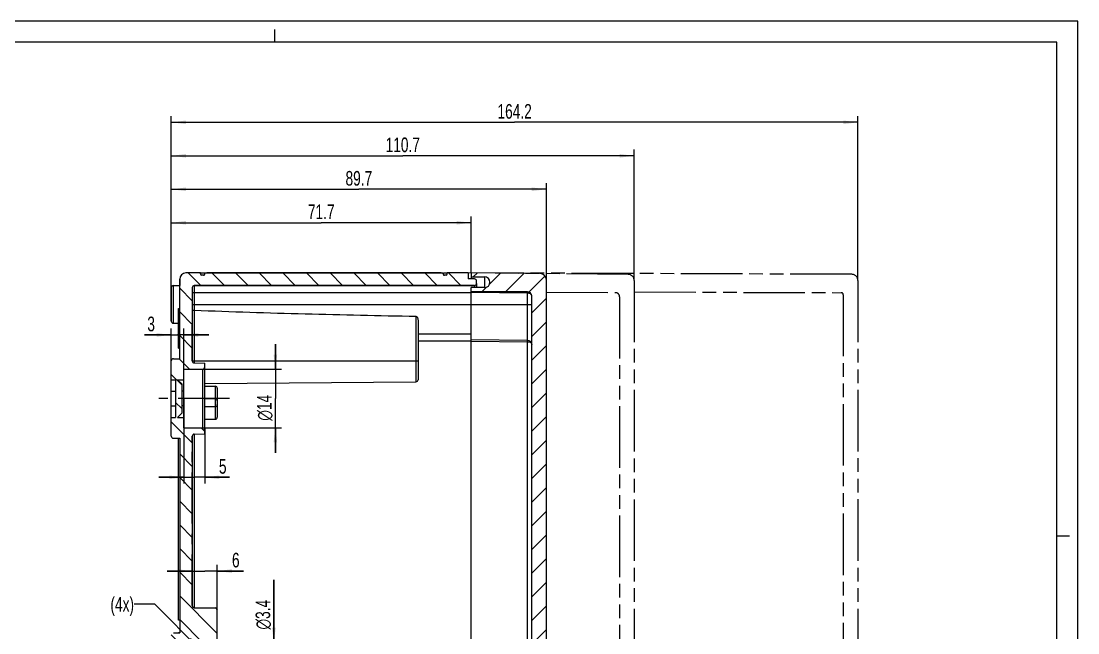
# Model space of a CAD drawing. Header units: millimetres. Extents: x 0 to 594, y 0 to 420.
# Drawn here: x 341.3 to 594, y 273.8 to 420 of the extents above; entities that cross this region are included whole.
import ezdxf

# ---------------------------------------------------------------- set-up
doc = ezdxf.new("R2010")
doc.units = ezdxf.units.MM
doc.header["$LTSCALE"] = 32.67
doc.linetypes.add('CENTER', pattern=[0.6, 0.375, -0.075, 0.075, -0.075])
doc.linetypes.add('PHANTOM', pattern=[0.8, 0.45, -0.05, 0.1, -0.05, 0.1, -0.05])
doc.layers.get('0').update_dxf_attribs({"linetype": 'CONTINUOUS'})
for name, color, linetype in [('AUSW-EINSAETZE', 7, 'CONTINUOUS'), ('BEZUGSACHSEN', 7, 'CONTINUOUS'), ('DECKEL-9', 7, 'CONTINUOUS'), ('DECKELSKIZZEN', 7, 'CONTINUOUS'), ('KURVEN', 7, 'CONTINUOUS'), ('RUNDUNGEN', 7, 'CONTINUOUS'), ('ZEICHNUNGSBEMASSUNGEN', 7, 'CONTINUOUS')]:
    doc.layers.add(name, color=color, linetype=linetype)
doc.styles.get("Standard").update_dxf_attribs({"font": 'txt', "width": 0.7})
doc.styles.add('TEXTSTYLE_2', font='gdt', dxfattribs={"width": 0.7})
doc.dimstyles.new('DIMSTYLE_1', dxfattribs={"dimtxt": 3.5, "dimasz": 3.5, "dimexe": 0.18, "dimexo": 0.0625, "dimgap": 0.09, "dimtad": 1, "dimdec": 3, "dimdsep": 46, "dimtxsty": 'Standard', "dimblk": '_FILLED', "dimblk1": '_FILLED', "dimblk2": '_FILLED', "dimcen": 0.09, "dimclrt": 5, "dimadec": 0, "dimazin": 0, "dimtp": 0.1, "dimtm": 0.1, "dimtfac": 1, "dimtdec": 3, "dimtofl": 0, "dimtmove": 0, "dimatfit": 3, "dimldrblk": '_FILLED', "dimfxl": 1, "dimtolj": 1, "dimarcsym": 0})
doc.dimstyles.new('DIMSTYLE_2', dxfattribs={"dimtxt": 3.5, "dimasz": 3.5, "dimexe": 0.18, "dimexo": 0.0625, "dimgap": 0.09, "dimtad": 1, "dimdec": 3, "dimdsep": 46, "dimtxsty": 'Standard', "dimblk": '_FILLED', "dimblk1": '_FILLED', "dimblk2": '_FILLED', "dimcen": 0.09, "dimclrt": 5, "dimadec": 0, "dimazin": 0, "dimtp": 0.2, "dimtm": 0.2, "dimtfac": 1, "dimtdec": 3, "dimtofl": 0, "dimtmove": 0, "dimatfit": 3, "dimldrblk": '_FILLED', "dimfxl": 1, "dimtolj": 1, "dimarcsym": 0})
doc.dimstyles.new('DIMSTYLE_3', dxfattribs={"dimtxt": 3.5, "dimasz": 3.5, "dimexe": 0.18, "dimexo": 0.0625, "dimgap": 0.09, "dimtad": 1, "dimdec": 3, "dimdsep": 46, "dimtxsty": 'Standard', "dimblk": '_FILLED', "dimblk1": '_FILLED', "dimblk2": '_FILLED', "dimcen": 0.09, "dimclrt": 5, "dimadec": 0, "dimazin": 0, "dimtp": 0.5, "dimtm": 0.5, "dimtfac": 1, "dimtdec": 3, "dimtofl": 0, "dimtmove": 0, "dimatfit": 3, "dimldrblk": '_FILLED', "dimfxl": 1, "dimtolj": 1, "dimarcsym": 0})
doc.dimstyles.new('DIMSTYLE_4', dxfattribs={"dimtxt": 3.5, "dimasz": 3.5, "dimexe": 0.18, "dimexo": 0.0625, "dimgap": 0.09, "dimtad": 1, "dimdec": 3, "dimdsep": 46, "dimtxsty": 'Standard', "dimblk": '_FILLED', "dimblk1": '_FILLED', "dimblk2": '_FILLED', "dimcen": 0.09, "dimclrt": 5, "dimadec": 0, "dimazin": 0, "dimtp": 0.3, "dimtm": 0.3, "dimtfac": 1, "dimtdec": 3, "dimtofl": 0, "dimtmove": 0, "dimatfit": 3, "dimldrblk": '_FILLED', "dimfxl": 1, "dimtolj": 1, "dimarcsym": 0})
doc.dimstyles.get("Standard").update_dxf_attribs({"dimtxt": 3.5, "dimasz": 3.5, "dimexe": 0.18, "dimexo": 0.0625, "dimgap": 0.09, "dimtad": 1, "dimdec": 3, "dimdsep": 46, "dimtxsty": 'Standard', "dimblk": '_FILLED', "dimblk1": '_FILLED', "dimblk2": '_FILLED', "dimcen": 0.09, "dimclrt": 5, "dimadec": 0, "dimazin": 0, "dimtol": 1, "dimtp": 0.005, "dimtm": 0.005, "dimtfac": 1, "dimtdec": 3, "dimtofl": 0, "dimtmove": 0, "dimatfit": 3, "dimldrblk": '_FILLED', "dimfxl": 1, "dimtolj": 1, "dimarcsym": 0})

# ---------------------------------------------------------------- blocks, each defined once
blk = doc.blocks.new('_FILLED')
at = {"color": 0, "linetype": 'ByBlock'}
blk.add_solid([(0, 0), (-1, 0.125), (-1, -0.125)], dxfattribs=at)
blk = doc.blocks.new('*D23')
at = {"layer": 'ZEICHNUNGSBEMASSUNGEN', "color": 2, "linetype": 'Continuous'}
for p, q in [((377.21, 356.3), (377.21, 381.32)), ((377.21, 379.82), (422.06, 379.82)), ((466.91, 379.82), (422.06, 379.82)), ((466.91, 352.32), (466.91, 381.32))]:
    blk.add_line(p, q, dxfattribs=at)
at = {"layer": 'ZEICHNUNGSBEMASSUNGEN', "color": 2, "linetype": 'Continuous', "xscale": 3.5, "yscale": 3.5, "zscale": 3.5, "rotation": 180}
blk.add_blockref('_FILLED', (377.21, 379.82), dxfattribs=at)
at = {"layer": 'ZEICHNUNGSBEMASSUNGEN', "color": 2, "linetype": 'Continuous', "xscale": 3.5, "yscale": 3.5, "zscale": 3.5}
blk.add_blockref('_FILLED', (466.91, 379.82), dxfattribs=at)
at = {"layer": 'ZEICHNUNGSBEMASSUNGEN', "color": 5, "linetype": 'Continuous', "insert": (422.06, 384.19), "char_height": 3.5, "width": 10.25, "attachment_point": 2, "line_spacing_factor": 0.9}
blk.add_mtext('89.7', dxfattribs=at)
blk = doc.blocks.new('*D24')
at = {"layer": 'ZEICHNUNGSBEMASSUNGEN', "color": 2, "linetype": 'Continuous'}
for p, q in [((377.21, 352.32), (377.21, 389.32)), ((487.91, 357.99), (487.91, 389.32)), ((377.21, 387.82), (432.56, 387.82)), ((487.91, 387.82), (432.56, 387.82))]:
    blk.add_line(p, q, dxfattribs=at)
at = {"layer": 'ZEICHNUNGSBEMASSUNGEN', "color": 2, "linetype": 'Continuous', "xscale": 3.5, "yscale": 3.5, "zscale": 3.5, "rotation": 180}
blk.add_blockref('_FILLED', (377.21, 387.82), dxfattribs=at)
at = {"layer": 'ZEICHNUNGSBEMASSUNGEN', "color": 2, "linetype": 'Continuous', "xscale": 3.5, "yscale": 3.5, "zscale": 3.5}
blk.add_blockref('_FILLED', (487.91, 387.82), dxfattribs=at)
at = {"layer": 'ZEICHNUNGSBEMASSUNGEN', "color": 5, "linetype": 'Continuous', "insert": (432.56, 392.19), "char_height": 3.5, "width": 11.5, "attachment_point": 2, "line_spacing_factor": 0.9}
blk.add_mtext('110.7', dxfattribs=at)
blk = doc.blocks.new('*D25')
at = {"layer": 'ZEICHNUNGSBEMASSUNGEN', "color": 2, "linetype": 'Continuous'}
for p, q in [((377.21, 356.3), (377.21, 397.32)), ((541.41, 358), (541.41, 397.32)), ((377.21, 395.82), (459.31, 395.82)), ((541.41, 395.82), (459.31, 395.82))]:
    blk.add_line(p, q, dxfattribs=at)
at = {"layer": 'ZEICHNUNGSBEMASSUNGEN', "color": 2, "linetype": 'Continuous', "xscale": 3.5, "yscale": 3.5, "zscale": 3.5, "rotation": 180}
blk.add_blockref('_FILLED', (377.21, 395.82), dxfattribs=at)
at = {"layer": 'ZEICHNUNGSBEMASSUNGEN', "color": 2, "linetype": 'Continuous', "xscale": 3.5, "yscale": 3.5, "zscale": 3.5}
blk.add_blockref('_FILLED', (541.41, 395.82), dxfattribs=at)
at = {"layer": 'ZEICHNUNGSBEMASSUNGEN', "color": 5, "linetype": 'Continuous', "insert": (459.31, 400.19), "char_height": 3.5, "width": 12.25, "attachment_point": 2, "line_spacing_factor": 0.9}
blk.add_mtext('164.2', dxfattribs=at)
blk = doc.blocks.new('*D26')
at = {"layer": 'ZEICHNUNGSBEMASSUNGEN', "color": 2, "linetype": 'Continuous'}
for p, q in [((377.21, 352.32), (377.21, 373.32)), ((377.21, 371.82), (413.06, 371.82)), ((448.91, 371.82), (413.06, 371.82)), ((448.91, 359.82), (448.91, 373.32))]:
    blk.add_line(p, q, dxfattribs=at)
at = {"layer": 'ZEICHNUNGSBEMASSUNGEN', "color": 2, "linetype": 'Continuous', "xscale": 3.5, "yscale": 3.5, "zscale": 3.5, "rotation": 180}
blk.add_blockref('_FILLED', (377.21, 371.82), dxfattribs=at)
at = {"layer": 'ZEICHNUNGSBEMASSUNGEN', "color": 2, "linetype": 'Continuous', "xscale": 3.5, "yscale": 3.5, "zscale": 3.5}
blk.add_blockref('_FILLED', (448.91, 371.82), dxfattribs=at)
at = {"layer": 'ZEICHNUNGSBEMASSUNGEN', "color": 5, "linetype": 'Continuous', "insert": (413.06, 376.19), "char_height": 3.5, "width": 9.5, "attachment_point": 2, "line_spacing_factor": 0.9}
blk.add_mtext('71.7', dxfattribs=at)
blk = doc.blocks.new('*D31')
at = {"layer": 'ZEICHNUNGSBEMASSUNGEN', "color": 2, "linetype": 'Continuous'}
for p, q in [((380.21, 329.82), (380.21, 309.48)), ((385.21, 322.59), (385.21, 309.48)), ((380.21, 310.98), (374.21, 310.98)), ((374.21, 310.98), (382.71, 310.98)), ((391.1, 310.98), (382.71, 310.98)), ((385.21, 310.98), (391.1, 310.98))]:
    blk.add_line(p, q, dxfattribs=at)
at = {"layer": 'ZEICHNUNGSBEMASSUNGEN', "color": 2, "linetype": 'Continuous', "xscale": 3.5, "yscale": 3.5, "zscale": 3.5}
blk.add_blockref('_FILLED', (380.21, 310.98), dxfattribs=at)
at = {"layer": 'ZEICHNUNGSBEMASSUNGEN', "color": 2, "linetype": 'Continuous', "xscale": 3.5, "yscale": 3.5, "zscale": 3.5, "rotation": 180}
blk.add_blockref('_FILLED', (385.21, 310.98), dxfattribs=at)
at = {"layer": 'ZEICHNUNGSBEMASSUNGEN', "color": 5, "linetype": 'Continuous', "insert": (388.6, 315.35), "char_height": 3.5, "width": 2.5, "attachment_point": 1, "line_spacing_factor": 0.9}
blk.add_mtext('5', dxfattribs=at)
blk = doc.blocks.new('*D32')
at = {"layer": 'ZEICHNUNGSBEMASSUNGEN', "color": 2, "linetype": 'Continuous'}
for p, q in [((402.1, 336.82), (402.1, 342.82)), ((402.1, 342.82), (402.1, 329.82)), ((380.21, 336.82), (403.6, 336.82)), ((402.1, 316.82), (402.1, 329.82)), ((380.21, 322.82), (403.6, 322.82)), ((402.1, 322.82), (402.1, 316.82))]:
    blk.add_line(p, q, dxfattribs=at)
at = {"layer": 'ZEICHNUNGSBEMASSUNGEN', "color": 2, "linetype": 'Continuous', "xscale": 3.5, "yscale": 3.5, "zscale": 3.5}
for p, rotation in [((402.1, 336.82), 270), ((402.1, 322.82), 90)]:
    blk.add_blockref('_FILLED', p, dxfattribs=dict(at, rotation=rotation))
at = {"layer": 'ZEICHNUNGSBEMASSUNGEN', "color": 5, "linetype": 'Continuous', "insert": (397.73, 327.6), "char_height": 3.5, "width": 9.4167, "attachment_point": 2, "rotation": 90, "line_spacing_factor": 0.9, "style": 'TEXTSTYLE_2'}
blk.add_mtext('{\\Fgdt;n}\\Ftxt;14', dxfattribs=at)
blk = doc.blocks.new('*D33')
at = {"layer": 'ZEICHNUNGSBEMASSUNGEN', "color": 2, "linetype": 'Continuous'}
for p, q in [((401.73, 271.52), (401.73, 286.52)), ((401.73, 286.52), (401.73, 269.82)), ((387.21, 271.52), (403.23, 271.52)), ((387.21, 268.12), (403.23, 268.12)), ((401.73, 262.12), (401.73, 269.82)), ((401.73, 268.12), (401.73, 262.12))]:
    blk.add_line(p, q, dxfattribs=at)
at = {"layer": 'ZEICHNUNGSBEMASSUNGEN', "color": 2, "linetype": 'Continuous', "xscale": 3.5, "yscale": 3.5, "zscale": 3.5}
for p, rotation in [((401.73, 271.52), 270), ((401.73, 268.12), 90)]:
    blk.add_blockref('_FILLED', p, dxfattribs=dict(at, rotation=rotation))
at = {"layer": 'ZEICHNUNGSBEMASSUNGEN', "color": 5, "linetype": 'Continuous', "insert": (397.36, 274.61), "char_height": 3.5, "width": 11.9167, "attachment_point": 1, "rotation": 90, "line_spacing_factor": 0.9, "style": 'TEXTSTYLE_2'}
blk.add_mtext('{\\Fgdt;n}\\Ftxt;3.4', dxfattribs=at)
blk = doc.blocks.new('*D35')
at = {"layer": 'ZEICHNUNGSBEMASSUNGEN', "color": 2, "linetype": 'Continuous'}
for p, q in [((382.21, 299.74), (382.21, 287.08)), ((382.21, 288.58), (376.21, 288.58)), ((376.21, 288.58), (385.21, 288.58)), ((394.47, 288.58), (385.21, 288.58)), ((388.21, 278.82), (388.21, 290.08)), ((388.21, 288.58), (394.47, 288.58))]:
    blk.add_line(p, q, dxfattribs=at)
at = {"layer": 'ZEICHNUNGSBEMASSUNGEN', "color": 2, "linetype": 'Continuous', "xscale": 3.5, "yscale": 3.5, "zscale": 3.5}
blk.add_blockref('_FILLED', (382.21, 288.58), dxfattribs=at)
at = {"layer": 'ZEICHNUNGSBEMASSUNGEN', "color": 2, "linetype": 'Continuous', "xscale": 3.5, "yscale": 3.5, "zscale": 3.5, "rotation": 180}
blk.add_blockref('_FILLED', (388.21, 288.58), dxfattribs=at)
at = {"layer": 'ZEICHNUNGSBEMASSUNGEN', "color": 5, "linetype": 'Continuous', "insert": (391.72, 292.95), "char_height": 3.5, "width": 2.75, "attachment_point": 1, "line_spacing_factor": 0.9}
blk.add_mtext('6', dxfattribs=at)
blk = doc.blocks.new('*D36')
at = {"layer": 'ZEICHNUNGSBEMASSUNGEN', "color": 2, "linetype": 'Continuous'}
for p, q in [((377.21, 320.83), (377.21, 346.51)), ((380.21, 336.75), (380.21, 346.51)), ((377.21, 345.01), (370.8, 345.01)), ((370.8, 345.01), (378.71, 345.01)), ((386.21, 345.01), (378.71, 345.01)), ((380.21, 345.01), (386.21, 345.01))]:
    blk.add_line(p, q, dxfattribs=at)
at = {"layer": 'ZEICHNUNGSBEMASSUNGEN', "color": 2, "linetype": 'Continuous', "xscale": 3.5, "yscale": 3.5, "zscale": 3.5}
blk.add_blockref('_FILLED', (377.21, 345.01), dxfattribs=at)
at = {"layer": 'ZEICHNUNGSBEMASSUNGEN', "color": 2, "linetype": 'Continuous', "xscale": 3.5, "yscale": 3.5, "zscale": 3.5, "rotation": 180}
blk.add_blockref('_FILLED', (380.21, 345.01), dxfattribs=at)
at = {"layer": 'ZEICHNUNGSBEMASSUNGEN', "color": 5, "linetype": 'Continuous', "insert": (373.3, 349.39), "char_height": 3.5, "width": 2.5, "attachment_point": 3, "line_spacing_factor": 0.9}
blk.add_mtext('3', dxfattribs=at)

msp = doc.modelspace()

# ---------------------------------------------------------------- hatches: boundary and pattern name
at = {"linetype": 'Continuous'}
h = msp.add_hatch(dxfattribs=at)
h.set_pattern_fill('DEFAULT__1', color=2, scale=4, angle=135, style=0, pattern_type=0)
h.set_pattern_definition([(135, (0, 0), (-2.828427, -2.828427), [])])
edge = h.paths.add_edge_path()
edge.add_line((379.2096, 358.3158), (379.2096, 351.3158))
edge.add_spline(control_points=[(379.2096, 358.3158), (379.2096, 359.1944), (379.8309, 359.8158), (380.7096, 359.8158)], knot_values=[0, 0, 0, 0, 1, 1, 1, 1], weights=[1, 0.80473785, 0.80473785, 1], degree=3, periodic=0)
edge.add_line((380.7096, 359.8158), (384.2096, 359.8158))
edge.add_line((384.2096, 359.6158), (384.2096, 359.8158))
edge.add_spline(control_points=[(384.5096, 359.3158), (384.3338, 359.3158), (384.2096, 359.44), (384.2096, 359.6158)], knot_values=[0, 0, 0, 0, 1, 1, 1, 1], weights=[1, 0.80473785, 0.80473785, 1], degree=3, periodic=0)
edge.add_line((384.9096, 359.3158), (384.5096, 359.3158))
edge.add_spline(control_points=[(385.2096, 359.6158), (385.2096, 359.44), (385.0853, 359.3158), (384.9096, 359.3158)], knot_values=[0, 0, 0, 0, 1, 1, 1, 1], weights=[1, 0.80473785, 0.80473785, 1], degree=3, periodic=0)
edge.add_line((385.2096, 359.6158), (385.2096, 359.8158))
edge.add_line((385.2096, 359.8158), (442.2096, 359.8158))
edge.add_line((442.2096, 359.6158), (442.2096, 359.8158))
edge.add_spline(control_points=[(442.2096, 359.6158), (442.2096, 359.44), (442.3338, 359.3158), (442.5096, 359.3158)], knot_values=[0, 0, 0, 0, 1, 1, 1, 1], weights=[1, 0.80473785, 0.80473785, 1], degree=3, periodic=0)
edge.add_line((442.9096, 359.3158), (442.5096, 359.3158))
edge.add_spline(control_points=[(442.9096, 359.3158), (443.0853, 359.3158), (443.2096, 359.44), (443.2096, 359.6158)], knot_values=[0, 0, 0, 0, 1, 1, 1, 1], weights=[1, 0.80473785, 0.80473785, 1], degree=3, periodic=0)
edge.add_line((443.2096, 359.6158), (443.2096, 359.8158))
edge.add_line((443.2096, 359.8158), (448.2096, 359.8158))
edge.add_line((448.2096, 359.8158), (448.2096, 358.4158))
edge.add_line((448.2096, 358.4158), (449.7096, 358.4158))
edge.add_spline(control_points=[(449.7096, 358.4158), (450.0025, 358.4158), (450.2096, 358.2087), (450.2096, 357.9158)], knot_values=[0, 0, 0, 0, 1, 1, 1, 1], weights=[1, 0.80473785, 0.80473785, 1], degree=3, periodic=0)
edge.add_line((450.2096, 357.9158), (450.2096, 357.3158))
edge.add_spline(control_points=[(450.2096, 357.3158), (450.2096, 357.0229), (450.0025, 356.8158), (449.7096, 356.8158)], knot_values=[0, 0, 0, 0, 1, 1, 1, 1], weights=[1, 0.80473785, 0.80473785, 1], degree=3, periodic=0)
edge.add_line((382.7096, 356.8158), (449.7096, 356.8158))
edge.add_spline(control_points=[(382.2096, 356.3158), (382.2096, 356.6087), (382.4167, 356.8158), (382.7096, 356.8158)], knot_values=[0, 0, 0, 0, 1, 1, 1, 1], weights=[1, 0.80473785, 0.80473785, 1], degree=3, periodic=0)
edge.add_line((382.2096, 356.3158), (382.2096, 338.8114))
edge.add_spline(control_points=[(382.7052, 338.3114), (382.4144, 338.314), (382.2096, 338.5205), (382.2096, 338.8114)], knot_values=[0, 0, 0, 0, 1, 1, 1, 1], weights=[1, 0.80679025, 0.80679025, 1], degree=3, periodic=0)
edge.add_line((382.7052, 338.3114), (385.2096, 338.2896))
edge.add_line((385.2096, 338.2896), (385.2096, 337.3551))
edge.add_spline(control_points=[(385.2096, 337.3551), (385.2096, 337.0642), (385.0048, 336.8576), (384.7139, 336.8551)], knot_values=[0, 0, 0, 0, 1, 1, 1, 1], weights=[1, 0.80679025, 0.80679025, 1], degree=3, periodic=0)
edge.add_line((380.2096, 336.8158), (384.7139, 336.8551))
edge.add_line((380.2096, 336.8158), (380.2096, 334.3158))
edge.add_line((378.7096, 334.3158), (380.2096, 334.3158))
edge.add_line((378.7096, 334.3158), (379.7096, 333.3158))
edge.add_line((379.7096, 333.3158), (379.7096, 326.3158))
edge.add_line((378.7096, 325.3158), (379.7096, 326.3158))
edge.add_line((378.7096, 325.3158), (380.2096, 325.3158))
edge.add_line((380.2096, 325.3158), (380.2096, 322.8158))
edge.add_line((380.2096, 322.8158), (384.7139, 322.7765))
edge.add_spline(control_points=[(385.2096, 322.2765), (385.2096, 322.5673), (385.0048, 322.7739), (384.7139, 322.7765)], knot_values=[0, 0, 0, 0, 1, 1, 1, 1], weights=[1, 0.80679025, 0.80679025, 1], degree=3, periodic=0)
edge.add_line((385.2096, 322.2765), (385.2096, 321.3419))
edge.add_line((382.7052, 321.3201), (385.2096, 321.3419))
edge.add_spline(control_points=[(382.7052, 321.3201), (382.4144, 321.3175), (382.2096, 321.111), (382.2096, 320.8201)], knot_values=[0, 0, 0, 0, 1, 1, 1, 1], weights=[1, 0.80679025, 0.80679025, 1], degree=3, periodic=0)
edge.add_line((382.2096, 320.8201), (382.2096, 291.5279))
edge.add_line((379.2096, 291.5279), (382.2096, 291.5279))
edge.add_line((379.2096, 320.3158), (379.2096, 291.5279))
edge.add_line((377.7052, 320.3289), (379.2096, 320.3158))
edge.add_spline(control_points=[(377.2096, 320.8289), (377.2096, 320.538), (377.4144, 320.3314), (377.7052, 320.3289)], knot_values=[0, 0, 0, 0, 1, 1, 1, 1], weights=[1, 0.80679025, 0.80679025, 1], degree=3, periodic=0)
edge.add_line((377.2096, 325.3158), (377.2096, 320.8289))
edge.add_line((377.2096, 325.3158), (378.2096, 325.3158))
edge.add_line((378.2096, 334.3158), (378.2096, 325.3158))
edge.add_line((377.2096, 334.3158), (378.2096, 334.3158))
edge.add_line((377.2096, 338.8027), (377.2096, 334.3158))
edge.add_spline(control_points=[(377.2096, 338.8027), (377.2096, 339.0935), (377.4144, 339.3001), (377.7052, 339.3026)], knot_values=[0, 0, 0, 0, 1, 1, 1, 1], weights=[1, 0.80679025, 0.80679025, 1], degree=3, periodic=0)
edge.add_line((377.7052, 339.3026), (379.2096, 339.3158))
edge.add_line((379.2096, 341.8158), (379.2096, 339.3158))
edge.add_line((379.2096, 341.8158), (379.2096, 351.3158))
edge = h.paths.add_edge_path()
edge.add_line((379.2096, 291.5279), (382.2096, 291.5279))
edge.add_line((379.2096, 291.5279), (382.2096, 291.5279))
edge = h.paths.add_edge_path()
edge.add_line((379.2096, 291.5279), (379.2096, 273.8158))
edge.add_line((379.2096, 291.5279), (382.2096, 291.5279))
edge.add_line((382.2096, 291.5279), (382.2096, 280.3114))
edge.add_spline(control_points=[(382.7052, 279.8114), (382.4144, 279.814), (382.2096, 280.0205), (382.2096, 280.3114)], knot_values=[0, 0, 0, 0, 1, 1, 1, 1], weights=[1, 0.80679025, 0.80679025, 1], degree=3, periodic=0)
edge.add_line((382.7052, 279.8114), (387.7139, 279.7677))
edge.add_spline(control_points=[(387.7139, 279.7677), (388.0048, 279.7652), (388.2096, 279.5586), (388.2096, 279.2677)], knot_values=[0, 0, 0, 0, 1, 1, 1, 1], weights=[1, 0.80679025, 0.80679025, 1], degree=3, periodic=0)
edge.add_line((388.2096, 279.2677), (388.2096, 271.8158))
edge.add_line((388.2096, 271.8158), (387.2096, 271.8158))
edge.add_line((387.2096, 271.8158), (387.2096, 271.5158))
edge.add_line((387.2096, 271.5158), (378.7096, 271.5158))
edge.add_spline(control_points=[(378.7096, 271.5158), (378.4167, 271.5158), (378.2096, 271.3087), (378.2096, 271.0158)], knot_values=[0, 0, 0, 0, 1, 1, 1, 1], weights=[1, 0.80473785, 0.80473785, 1], degree=3, periodic=0)
edge.add_line((378.2096, 271.0158), (378.2096, 268.6158))
edge.add_spline(control_points=[(378.7096, 268.1158), (378.4167, 268.1158), (378.2096, 268.3229), (378.2096, 268.6158)], knot_values=[0, 0, 0, 0, 1, 1, 1, 1], weights=[1, 0.80473785, 0.80473785, 1], degree=3, periodic=0)
edge.add_line((387.2096, 268.1158), (378.7096, 268.1158))
edge.add_line((387.2096, 268.1158), (387.2096, 267.8158))
edge.add_line((388.2096, 267.8158), (387.2096, 267.8158))
edge.add_line((388.2096, 267.8158), (388.2096, 260.3638))
edge.add_spline(control_points=[(387.7139, 259.8638), (388.0048, 259.8663), (388.2096, 260.0729), (388.2096, 260.3638)], knot_values=[0, 0, 0, 0, 1, 1, 1, 1], weights=[1, 0.80679025, 0.80679025, 1], degree=3, periodic=0)
edge.add_line((382.7052, 259.8201), (387.7139, 259.8638))
edge.add_spline(control_points=[(382.7052, 259.8201), (382.4144, 259.8175), (382.2096, 259.611), (382.2096, 259.3201)], knot_values=[0, 0, 0, 0, 1, 1, 1, 1], weights=[1, 0.80679025, 0.80679025, 1], degree=3, periodic=0)
edge.add_line((382.2096, 259.3201), (382.2096, 236.1182))
edge.add_line((379.2096, 236.1182), (382.2096, 236.1182))
edge.add_line((379.2096, 265.8158), (379.2096, 236.1182))
edge.add_line((377.7052, 265.8289), (379.2096, 265.8158))
edge.add_spline(control_points=[(377.2096, 266.3289), (377.2096, 266.038), (377.4144, 265.8314), (377.7052, 265.8289)], knot_values=[0, 0, 0, 0, 1, 1, 1, 1], weights=[1, 0.80679025, 0.80679025, 1], degree=3, periodic=0)
edge.add_line((377.2096, 273.3027), (377.2096, 266.3289))
edge.add_spline(control_points=[(377.2096, 273.3027), (377.2096, 273.5935), (377.4144, 273.8001), (377.7052, 273.8026)], knot_values=[0, 0, 0, 0, 1, 1, 1, 1], weights=[1, 0.80679025, 0.80679025, 1], degree=3, periodic=0)
edge.add_line((377.7052, 273.8026), (379.2096, 273.8158))
edge = h.paths.add_edge_path()
edge.add_line((379.2096, 236.1182), (382.2096, 236.1182))
edge.add_line((379.2096, 236.1182), (382.2096, 236.1182))
edge = h.paths.add_edge_path()
edge.add_line((379.2096, 181.3158), (379.2096, 187.1658))
edge.add_line((379.2096, 187.1658), (378.9096, 187.1658))
edge.add_line((378.9096, 187.4658), (378.9096, 187.1658))
edge.add_line((379.2096, 187.4658), (378.9096, 187.4658))
edge.add_line((379.2096, 187.4658), (379.2096, 200.3158))
edge.add_line((377.7052, 200.3289), (379.2096, 200.3158))
edge.add_spline(control_points=[(377.2096, 200.8289), (377.2096, 200.538), (377.4144, 200.3314), (377.7052, 200.3289)], knot_values=[0, 0, 0, 0, 1, 1, 1, 1], weights=[1, 0.80679025, 0.80679025, 1], degree=3, periodic=0)
edge.add_line((377.2096, 200.8289), (377.2096, 205.3158))
edge.add_line((377.2096, 205.3158), (378.2096, 205.3158))
edge.add_line((378.2096, 205.3158), (378.2096, 214.3158))
edge.add_line((377.2096, 214.3158), (378.2096, 214.3158))
edge.add_line((377.2096, 214.3158), (377.2096, 218.8027))
edge.add_spline(control_points=[(377.2096, 218.8027), (377.2096, 219.0935), (377.4144, 219.3001), (377.7052, 219.3026)], knot_values=[0, 0, 0, 0, 1, 1, 1, 1], weights=[1, 0.80679025, 0.80679025, 1], degree=3, periodic=0)
edge.add_line((377.7052, 219.3026), (379.2096, 219.3158))
edge.add_line((379.2096, 219.3158), (379.2096, 236.1182))
edge.add_line((379.2096, 236.1182), (382.2096, 236.1182))
edge.add_line((382.2096, 218.8114), (382.2096, 236.1182))
edge.add_spline(control_points=[(382.7052, 218.3114), (382.4144, 218.314), (382.2096, 218.5205), (382.2096, 218.8114)], knot_values=[0, 0, 0, 0, 1, 1, 1, 1], weights=[1, 0.80679025, 0.80679025, 1], degree=3, periodic=0)
edge.add_line((382.7052, 218.3114), (385.2096, 218.2896))
edge.add_line((385.2096, 217.3551), (385.2096, 218.2896))
edge.add_spline(control_points=[(385.2096, 217.3551), (385.2096, 217.0642), (385.0048, 216.8576), (384.7139, 216.8551)], knot_values=[0, 0, 0, 0, 1, 1, 1, 1], weights=[1, 0.80679025, 0.80679025, 1], degree=3, periodic=0)
edge.add_line((380.2096, 216.8158), (384.7139, 216.8551))
edge.add_line((380.2096, 214.3158), (380.2096, 216.8158))
edge.add_line((378.7096, 214.3158), (380.2096, 214.3158))
edge.add_line((378.7096, 214.3158), (379.7096, 213.3158))
edge.add_line((379.7096, 206.3158), (379.7096, 213.3158))
edge.add_line((378.7096, 205.3158), (379.7096, 206.3158))
edge.add_line((378.7096, 205.3158), (380.2096, 205.3158))
edge.add_line((380.2096, 202.8158), (380.2096, 205.3158))
edge.add_line((380.2096, 202.8158), (384.7139, 202.7765))
edge.add_spline(control_points=[(385.2096, 202.2765), (385.2096, 202.5673), (385.0048, 202.7739), (384.7139, 202.7765)], knot_values=[0, 0, 0, 0, 1, 1, 1, 1], weights=[1, 0.80679025, 0.80679025, 1], degree=3, periodic=0)
edge.add_line((385.2096, 201.3419), (385.2096, 202.2765))
edge.add_line((382.7052, 201.3201), (385.2096, 201.3419))
edge.add_spline(control_points=[(382.7052, 201.3201), (382.4144, 201.3175), (382.2096, 201.111), (382.2096, 200.8201)], knot_values=[0, 0, 0, 0, 1, 1, 1, 1], weights=[1, 0.80679025, 0.80679025, 1], degree=3, periodic=0)
edge.add_line((382.2096, 183.3158), (382.2096, 200.8201))
edge.add_spline(control_points=[(382.2096, 183.3158), (382.2096, 183.0229), (382.4167, 182.8158), (382.7096, 182.8158)], knot_values=[0, 0, 0, 0, 1, 1, 1, 1], weights=[1, 0.80473785, 0.80473785, 1], degree=3, periodic=0)
edge.add_line((382.7096, 182.8158), (449.7096, 182.8158))
edge.add_spline(control_points=[(450.2096, 182.3158), (450.2096, 182.6087), (450.0025, 182.8158), (449.7096, 182.8158)], knot_values=[0, 0, 0, 0, 1, 1, 1, 1], weights=[1, 0.80473785, 0.80473785, 1], degree=3, periodic=0)
edge.add_line((450.2096, 181.7158), (450.2096, 182.3158))
edge.add_spline(control_points=[(449.7096, 181.2158), (450.0025, 181.2158), (450.2096, 181.4229), (450.2096, 181.7158)], knot_values=[0, 0, 0, 0, 1, 1, 1, 1], weights=[1, 0.80473785, 0.80473785, 1], degree=3, periodic=0)
edge.add_line((448.2096, 181.2158), (449.7096, 181.2158))
edge.add_line((448.2096, 179.8158), (448.2096, 181.2158))
edge.add_line((443.2096, 179.8158), (448.2096, 179.8158))
edge.add_line((443.2096, 180.0158), (443.2096, 179.8158))
edge.add_spline(control_points=[(442.9096, 180.3158), (443.0853, 180.3158), (443.2096, 180.1915), (443.2096, 180.0158)], knot_values=[0, 0, 0, 0, 1, 1, 1, 1], weights=[1, 0.80473785, 0.80473785, 1], degree=3, periodic=0)
edge.add_line((442.9096, 180.3158), (442.5096, 180.3158))
edge.add_spline(control_points=[(442.2096, 180.0158), (442.2096, 180.1915), (442.3338, 180.3158), (442.5096, 180.3158)], knot_values=[0, 0, 0, 0, 1, 1, 1, 1], weights=[1, 0.80473785, 0.80473785, 1], degree=3, periodic=0)
edge.add_line((442.2096, 180.0158), (442.2096, 179.8158))
edge.add_line((385.2096, 179.8158), (442.2096, 179.8158))
edge.add_line((385.2096, 180.0158), (385.2096, 179.8158))
edge.add_spline(control_points=[(385.2096, 180.0158), (385.2096, 180.1915), (385.0853, 180.3158), (384.9096, 180.3158)], knot_values=[0, 0, 0, 0, 1, 1, 1, 1], weights=[1, 0.80473785, 0.80473785, 1], degree=3, periodic=0)
edge.add_line((384.9096, 180.3158), (384.5096, 180.3158))
edge.add_spline(control_points=[(384.5096, 180.3158), (384.3338, 180.3158), (384.2096, 180.1915), (384.2096, 180.0158)], knot_values=[0, 0, 0, 0, 1, 1, 1, 1], weights=[1, 0.80473785, 0.80473785, 1], degree=3, periodic=0)
edge.add_line((384.2096, 180.0158), (384.2096, 179.8158))
edge.add_line((380.7096, 179.8158), (384.2096, 179.8158))
edge.add_spline(control_points=[(379.2096, 181.3158), (379.2096, 180.4371), (379.8309, 179.8158), (380.7096, 179.8158)], knot_values=[0, 0, 0, 0, 1, 1, 1, 1], weights=[1, 0.80473785, 0.80473785, 1], degree=3, periodic=0)
h = msp.add_hatch(dxfattribs=at)
h.set_pattern_fill('DEFAULT__2', color=2, scale=4, angle=45, style=0, pattern_type=0)
h.set_pattern_definition([(45, (0, 0), (-2.828427, 2.828427), [])])
edge = h.paths.add_edge_path()
edge.add_line((466.9096, 358.1717), (466.9096, 291.5279))
edge.add_line((463.4096, 291.5279), (466.9096, 291.5279))
edge.add_line((463.4096, 354.2979), (463.4096, 291.5279))
edge.add_spline(control_points=[(463.4096, 354.2979), (463.4096, 354.8797), (463, 355.2928), (462.4183, 355.2979)], knot_values=[0, 0, 0, 0, 1, 1, 1, 1], weights=[1, 0.80679025, 0.80679025, 1], degree=3, periodic=0)
edge.add_line((462.4183, 355.2979), (448.9096, 355.4158))
edge.add_line((448.9096, 356.3158), (448.9096, 355.4158))
edge.add_line((452.1096, 356.3158), (448.9096, 356.3158))
edge.add_spline(control_points=[(452.1096, 358.9158), (454.7096, 358.9158), (454.7096, 356.3158), (452.1096, 356.3158)], knot_values=[0, 0, 0, 0, 1, 1, 1, 1], weights=[1, 0.33333333, 0.33333333, 1], degree=3, periodic=0)
edge.add_line((448.9096, 358.9158), (452.1096, 358.9158))
edge.add_line((448.9096, 359.8158), (448.9096, 358.9158))
edge.add_line((465.4227, 359.6717), (448.9096, 359.8158))
edge.add_spline(control_points=[(466.9096, 358.1717), (466.9096, 359.0443), (466.2952, 359.664), (465.4227, 359.6717)], knot_values=[0, 0, 0, 0, 1, 1, 1, 1], weights=[1, 0.80679025, 0.80679025, 1], degree=3, periodic=0)
edge = h.paths.add_edge_path()
edge.add_line((463.4096, 291.5279), (466.9096, 291.5279))
edge.add_line((463.4096, 291.5279), (466.9096, 291.5279))
edge = h.paths.add_edge_path()
edge.add_line((466.9096, 291.5279), (466.9096, 236.1182))
edge.add_line((463.4096, 236.1182), (466.9096, 236.1182))
edge.add_line((463.4096, 291.5279), (463.4096, 236.1182))
edge.add_line((463.4096, 291.5279), (466.9096, 291.5279))
edge = h.paths.add_edge_path()
edge.add_line((463.4096, 236.1182), (466.9096, 236.1182))
edge.add_line((463.4096, 236.1182), (466.9096, 236.1182))
edge = h.paths.add_edge_path()
edge.add_line((466.9096, 181.4598), (466.9096, 236.1182))
edge.add_spline(control_points=[(466.9096, 181.4598), (466.9096, 180.5872), (466.2952, 179.9675), (465.4227, 179.9599)], knot_values=[0, 0, 0, 0, 1, 1, 1, 1], weights=[1, 0.80679025, 0.80679025, 1], degree=3, periodic=0)
edge.add_line((465.4227, 179.9599), (448.9096, 179.8158))
edge.add_line((448.9096, 179.8158), (448.9096, 180.7158))
edge.add_line((448.9096, 180.7158), (452.1096, 180.7158))
edge.add_spline(control_points=[(452.1096, 180.7158), (454.7096, 180.7158), (454.7096, 183.3158), (452.1096, 183.3158)], knot_values=[0, 0, 0, 0, 1, 1, 1, 1], weights=[1, 0.33333333, 0.33333333, 1], degree=3, periodic=0)
edge.add_line((452.1096, 183.3158), (448.9096, 183.3158))
edge.add_line((448.9096, 183.3158), (448.9096, 184.2158))
edge.add_line((462.4183, 184.3337), (448.9096, 184.2158))
edge.add_spline(control_points=[(463.4096, 185.3336), (463.4096, 184.7519), (463, 184.3387), (462.4183, 184.3337)], knot_values=[0, 0, 0, 0, 1, 1, 1, 1], weights=[1, 0.80679025, 0.80679025, 1], degree=3, periodic=0)
edge.add_line((463.4096, 185.3336), (463.4096, 236.1182))
edge.add_line((463.4096, 236.1182), (466.9096, 236.1182))

# ---------------------------------------------------------------- linework, layer by layer
at = {"color": 2, "linetype": 'Continuous'}
for p, q in [((594, 420), (0, 420)), ((594, 0), (594, 420)), ((402, 415), (402, 418)), ((589, 297), (592, 297))]:
    msp.add_line(p, q, dxfattribs=at)
at = {"color": 7, "linetype": 'Continuous'}
for p, q in [((589, 415), (5, 415)), ((589, 5), (589, 415)), ((384.2096, 359.8158), (380.7096, 359.8158)), ((384.2096, 359.6158), (384.2096, 359.8158)), ((384.9096, 359.3158), (384.5096, 359.3158)), ((385.2096, 359.6158), (385.2096, 359.8158)), ((385.2096, 359.8158), (442.2096, 359.8158)), ((442.2096, 359.6158), (442.2096, 359.8158)), ((442.9096, 359.3158), (442.5096, 359.3158)), ((443.2096, 359.6158), (443.2096, 359.8158)), ((448.2096, 359.8158), (443.2096, 359.8158)), ((448.2096, 359.8158), (448.2096, 358.4158)), ((377.2096, 356.3158), (377.2096, 348.3158)), ((377.7096, 356.8158), (379.2096, 356.8158)), ((379.2096, 339.3158), (379.2096, 358.3158)), ((382.2096, 356.3158), (382.2096, 338.8114)), ((382.7096, 356.8158), (449.7096, 356.8158)), ((449.7096, 358.4158), (448.2096, 358.4158)), ((450.2096, 357.0957), (450.2096, 357.9158)), ((378.9096, 341.8158), (378.9096, 351.3158)), ((378.9096, 351.3158), (379.2096, 351.3158)), ((377.7096, 347.8158), (378.9096, 347.8158)), ((436.2096, 348.5266), (436.2096, 334.3832)), ((378.9096, 341.8158), (379.2096, 341.8158)), ((377.2096, 320.8289), (377.2096, 338.8027)), ((377.7052, 339.3026), (379.2096, 339.3158)), ((380.2096, 336.8158), (384.7139, 336.8551)), ((380.2096, 322.8158), (380.2096, 336.8158)), ((382.7052, 338.3114), (385.2096, 338.2896)), ((385.2096, 321.3419), (385.2096, 338.2896)), ((377.2096, 334.3158), (378.2096, 334.3158)), ((378.2096, 334.3158), (378.2096, 325.3158)), ((378.7096, 334.3158), (379.7096, 333.3158)), ((378.7096, 334.3158), (380.2096, 334.3158)), ((385.2096, 333.3707), (435.7139, 333.8114)), ((379.7096, 333.3158), (379.7096, 326.3158)), ((385.2096, 332.7896), (387.7139, 332.7677)), ((388.2096, 332.2382), (388.2096, 325.3638)), ((385.2093, 329.7896), (387.7139, 329.7677)), ((378.7096, 325.3158), (379.7096, 326.3158)), ((377.2096, 325.3158), (378.2096, 325.3158)), ((378.7096, 325.3158), (380.2096, 325.3158)), ((385.2096, 324.8419), (387.7139, 324.8638)), ((380.2096, 322.8158), (384.7139, 322.7765)), ((382.7052, 321.3201), (385.2096, 321.3419)), ((377.7052, 320.3289), (379.2096, 320.3158)), ((378.9096, 276.8158), (378.9096, 320.3184)), ((379.2096, 320.3158), (379.2096, 273.8158)), ((382.2096, 320.8201), (382.2096, 280.3114)), ((382.7052, 279.8114), (387.7139, 279.7677)), ((388.2096, 260.3638), (388.2096, 279.2677)), ((379.2096, 276.8158), (378.9096, 276.8158)), ((377.7052, 273.8026), (379.2096, 273.8158)), ((379.2096, 273.8158), (378.9096, 273.8158))]:
    msp.add_line(p, q, dxfattribs=at)
at = {"color": 9, "linetype": 'Continuous'}
for p, q in [((384.7139, 322.7765), (384.7139, 336.8551)), ((377.2096, 331.5658), (378.2096, 331.5658)), ((380.2096, 331.5658), (379.7096, 331.5658)), ((377.2096, 328.0658), (378.2096, 328.0658)), ((380.2096, 328.0658), (379.7096, 328.0658))]:
    msp.add_line(p, q, dxfattribs=at)
at = {"color": 7, "linetype": 'Continuous'}
for centre, radius, start, end in [((380.7096, 358.3158), 1.5, 90, 180), ((384.5096, 359.6158), 0.3, 180, 270), ((384.9096, 359.6158), 0.3, 270, 360), ((442.5096, 359.6158), 0.3, 180, 270), ((442.9096, 359.6158), 0.3, 270, 360), ((377.7096, 356.3158), 0.5, 90, 180.000335), ((382.7096, 356.3158), 0.5, 90, 180), ((449.7096, 357.9158), 0.5, 0, 90), ((449.7096, 357.3158), 0.5, 270, 360), ((377.7096, 348.3158), 0.5, 179.999665, 270), ((377.7096, 338.8027), 0.5, 90.5, 180), ((382.7096, 338.8114), 0.5, 180, 269.5), ((384.7096, 337.3551), 0.5, 270.5, 360), ((435.7096, 334.3114), 0.5, 270.5, 360), ((387.7096, 332.2677), 0.5, 0, 89.5), ((387.7096, 325.3638), 0.5, 270.5, 360), ((382.7096, 320.8201), 0.5, 90.5, 180), ((384.7096, 322.2765), 0.5, 0, 89.5), ((377.7096, 320.8289), 0.5, 180, 269.5), ((382.7096, 280.3114), 0.5, 180, 269.5), ((387.7096, 279.2677), 0.5, 0, 89.5)]:
    msp.add_arc(centre, radius, start, end, dxfattribs=at)
at = {"layer": 'AUSW-EINSAETZE', "color": 2, "linetype": 'CENTER'}
for p, q in [((379.2096, 358.3158), (379.2096, 356.8164)), ((382.2096, 338.8114), (382.2096, 347.3158)), ((382.2096, 280.3114), (382.2096, 320.8201)), ((379.2096, 276.8158), (379.2096, 273.8158))]:
    msp.add_line(p, q, dxfattribs=at)
at = {"layer": 'BEZUGSACHSEN', "color": 7, "linetype": 'CENTER'}
msp.add_line((391.1029, 329.8158), (374.2096, 329.8158), dxfattribs=at)
at = {"layer": 'DECKEL-9', "color": 7, "linetype": 'Continuous'}
for p, q in [((448.9096, 359.8158), (448.9096, 358.4158)), ((465.4227, 359.6717), (448.9096, 359.8158)), ((448.9096, 358.9158), (452.1096, 358.9158)), ((448.9096, 183.3158), (448.9096, 356.3158)), ((452.1096, 356.3158), (448.9096, 356.3158)), ((466.9096, 181.4598), (466.9096, 358.1717)), ((462.4183, 355.2979), (448.9096, 355.4158)), ((463.4096, 185.3336), (463.4096, 354.2979)), ((462.4183, 343.6979), (448.9096, 343.8158))]:
    msp.add_line(p, q, dxfattribs=at)
at = {"layer": 'DECKEL-9', "color": 9, "linetype": 'Continuous'}
for p, q in [((452.1096, 358.9158), (452.1096, 356.3158)), ((462.4183, 354.9979), (448.9096, 355.1158)), ((462.4183, 343.6979), (462.4183, 354.9979)), ((448.9096, 352.3158), (463.4096, 352.3158)), ((448.9096, 343.5158), (462.418, 343.3979)), ((462.4183, 196.2336), (462.418, 343.3979))]:
    msp.add_line(p, q, dxfattribs=at)
at = {"layer": 'DECKEL-9', "color": 7, "linetype": 'Continuous'}
for centre, radius, start, end in [((452.1096, 357.6158), 1.3, 270, 90), ((465.4096, 358.1717), 1.5, 0, 89.5), ((462.4096, 354.2979), 1, 0, 89.5), ((462.4096, 342.6979), 1, 0, 89.5)]:
    msp.add_arc(centre, radius, start, end, dxfattribs=at)
at = {"layer": 'DECKEL-9', "color": 9, "linetype": 'Continuous'}
msp.add_arc((462.913, 354.2975), 0.4966, 0.047523, 11.423868, dxfattribs=at)
for points, knots in [([(462.4183, 355.2979), (462.4202, 355.2979), (462.4166, 355.2856), (462.4206, 355.2731), (462.4187, 355.2434), (462.4196, 355.2076), (462.4193, 355.1623), (462.4191, 355.0917), (462.4186, 355.0361), (462.4183, 354.9979)], [0, 0, 0, 0, 0.01949508, 0.07638163, 0.16857814, 0.29287852, 0.44438092, 0.61785535, 1, 1, 1, 1]), ([(463.3997, 354.3959), (463.384, 354.4736), (463.3082, 354.6351), (463.0929, 354.8287), (462.7851, 354.9641), (462.5453, 354.9971), (462.4183, 354.9979)], [0, 0, 0, 0, 0.19299083, 0.41916427, 0.69094318, 1, 1, 1, 1]), ([(462.4183, 343.3979), (462.4186, 343.4361), (462.4191, 343.4917), (462.4192, 343.5623), (462.4196, 343.6076), (462.4187, 343.6434), (462.4206, 343.6731), (462.4166, 343.6856), (462.4202, 343.6979), (462.4183, 343.6979)], [0, 0, 0, 0, 0.38214466, 0.5556189, 0.70712158, 0.83142242, 0.92361918, 0.98050585, 1, 1, 1, 1]), ([(462.418, 343.3979), (462.5581, 343.397), (462.8202, 343.3576), (463.1472, 343.196), (463.3587, 342.9672), (463.4094, 342.7825), (463.4096, 342.6979)], [0, 0, 0, 0, 0.3162282, 0.58770873, 0.80902307, 1, 1, 1, 1])]:
    msp.add_open_spline(points, degree=3, knots=knots, dxfattribs=at)
at = {"layer": 'DECKELSKIZZEN', "color": 2, "linetype": 'PHANTOM'}
for p, q in [((539.9148, 359.4981), (448.2096, 359.8182)), ((486.4227, 359.4884), (448.9096, 359.8158)), ((487.9096, 357.9884), (487.9096, 181.6431)), ((541.4096, 357.9981), (541.4096, 181.6334)), ((450.2096, 355.4044), (462.4183, 355.2979)), ((466.9096, 355.2587), (483.4183, 355.1146)), ((484.4096, 354.1146), (484.4096, 185.5169)), ((487.9096, 355.2796), (537.4113, 355.1068)), ((537.9096, 354.6068), (537.9096, 185.0247))]:
    msp.add_line(p, q, dxfattribs=at)
for centre, radius, end in [((486.4096, 357.9884), 1.5, 89.5), ((539.9096, 357.9981), 1.5, 89.8), ((483.4096, 354.1146), 1, 89.5), ((537.4096, 354.6068), 0.5, 89.8)]:
    msp.add_arc(centre, radius, 0, end, dxfattribs=at)
at = {"layer": 'KURVEN', "color": 2, "linetype": 'CENTER'}
msp.add_line((450.2096, 357.6144), (450.2096, 357.6158), dxfattribs=at)
at = {"layer": 'RUNDUNGEN', "color": 7, "linetype": 'Continuous'}
for p, q in [((384.2096, 359.8158), (385.2475, 359.8158)), ((384.9096, 359.3158), (385.0851, 359.3158)), ((385.2096, 359.6158), (385.2096, 359.8158)), ((441.7096, 359.8158), (385.7096, 359.8158)), ((442.2096, 359.8158), (442.2096, 359.6158)), ((442.3341, 359.3158), (442.5096, 359.3158)), ((442.3899, 359.8158), (443.2096, 359.8158)), ((377.2096, 348.3158), (377.2096, 356.3158)), ((379.2096, 358.3158), (379.2096, 356.8158)), ((382.2096, 356.3158), (382.2096, 355.2089)), ((449.7096, 356.8158), (382.7096, 356.8158)), ((450.2096, 357.3158), (450.2096, 356.3158)), ((382.2096, 350.5439), (382.2096, 338.8158)), ((436.2096, 348.5266), (436.2096, 334.3115)), ((448.9096, 345.2158), (436.2096, 345.2158)), ((379.2096, 339.3158), (379.2096, 341.8158)), ((388.2096, 332.2674), (388.2096, 325.3642)), ((387.7139, 329.7677), (385.2093, 329.7896)), ((387.7139, 327.8638), (385.2096, 327.8419))]:
    msp.add_line(p, q, dxfattribs=at)
at = {"layer": 'RUNDUNGEN', "color": 9, "linetype": 'Continuous'}
for p, q in [((377.7096, 347.8158), (377.7096, 356.8158)), ((382.7096, 356.8158), (382.7052, 338.3114)), ((449.7096, 356.8158), (449.7096, 356.3158)), ((382.2096, 355.1158), (448.9096, 355.1158)), ((382.2096, 352.3158), (448.9096, 352.3158)), ((435.7139, 349.4691), (435.7139, 333.8114)), ((448.9096, 343.5158), (436.2096, 343.5158)), ((382.2096, 338.8158), (436.2096, 338.8158)), ((387.7139, 332.7677), (387.7139, 324.8638)), ((382.7096, 321.3201), (382.7096, 279.8114))]:
    msp.add_line(p, q, dxfattribs=at)
at = {"layer": 'RUNDUNGEN', "color": 7, "linetype": 'Continuous'}
for centre, start, end in [((382.7096, 356.3158), 90, 180), ((449.7096, 357.3158), 270, 360), ((387.7096, 329.2677), 0, 89.5), ((387.7096, 328.3638), 270.5, 360)]:
    msp.add_arc(centre, 0.5, start, end, dxfattribs=at)
for points, knots in [([(382.2096, 350.8997), (382.2096, 350.9041), (382.2255, 350.9125), (382.2515, 350.9192), (382.2981, 350.9271), (382.3868, 350.9361), (382.5247, 350.9463), (382.6419, 350.9504), (382.7052, 350.9476)], [0, 0, 0, 0, 0.026353, 0.08489447, 0.17682877, 0.29985602, 0.62144499, 1, 1, 1, 1]), ([(382.7052, 350.9476), (387.12, 350.7514), (395.9531, 350.4356), (413.6228, 349.9371), (426.8773, 349.6453), (435.7139, 349.4691)], [0, 0, 0, 0, 0.24999985, 0.50000126, 1, 1, 1, 1]), ([(435.7139, 349.4691), (435.7653, 349.468), (435.8655, 349.4268), (435.9686, 349.3167), (436.0473, 349.1931), (436.1262, 349.0212), (436.1903, 348.7989), (436.2096, 348.6163), (436.2096, 348.5266)], [0, 0, 0, 0, 0.13532301, 0.26639758, 0.39421463, 0.51957487, 0.76366844, 1, 1, 1, 1])]:
    msp.add_open_spline(points, degree=3, knots=knots, dxfattribs=at)

# ---------------------------------------------------------------- texts
at = {"color": 5, "linetype": 'Continuous', "insert": (368.2958, 282.3819), "char_height": 3.5, "width": 8.916667, "attachment_point": 3, "line_spacing_factor": 0.9}
msp.add_mtext('(4x)', dxfattribs=at)

# ---------------------------------------------------------------- dimensions: what is measured, and where the dimension line sits
at = {"layer": 'ZEICHNUNGSBEMASSUNGEN', "color": 2, "linetype": 'Continuous'}
for base, p1, p2, dimstyle, picture, middle in [((377.2096, 395.8182), (541.4096, 357.9981), (377.2096, 356.3026), 'DIMSTYLE_3', '*D25', (453.1846, 398.4432)), ((377.2096, 387.8182), (487.9096, 357.9884), (377.2096, 352.3158), 'DIMSTYLE_4', '*D24', (426.8096, 390.4432)), ((377.2096, 371.8182), (448.9096, 359.8158), (377.2096, 352.3158), 'DIMSTYLE_4', '*D26', (408.3096, 374.4432)), ((377.2096, 345.0133), (380.2096, 336.7545), (377.2096, 320.8289), 'DIMSTYLE_1', '*D36', (369.5547, 347.6383)), ((382.2096, 288.5784), (388.2096, 278.8158), (382.2096, 299.7416), 'DIMSTYLE_1', '*D35', (393.0936, 291.2034))]:
    dim = msp.add_linear_dim(base=base, p1=p1, p2=p2, angle=180, dimstyle=dimstyle, dxfattribs=at)
    dim.commit()
    dim.dimension.update_dxf_attribs({"geometry": picture, "text_midpoint": middle, "dimtype": 160})
for base, p1, p2, dimstyle, picture, middle in [((466.9096, 379.8182), (377.2096, 356.3026), (466.9096, 352.3158), 'DIMSTYLE_4', '*D23', (416.9346, 382.4432)), ((385.2096, 310.9766), (380.2096, 329.8158), (385.2096, 322.5891), 'DIMSTYLE_1', '*D31', (389.8527, 313.6016))]:
    dim = msp.add_linear_dim(base=base, p1=p1, p2=p2, dimstyle=dimstyle, dxfattribs=at)
    dim.commit()
    dim.dimension.update_dxf_attribs({"geometry": picture, "text_midpoint": middle, "dimtype": 160})
for base, p1, p2, dimstyle, picture, middle in [((402.104, 322.8158), (380.2096, 336.8158), (380.2096, 322.8158), 'DIMSTYLE_2', '*D32', (400.5338, 325.4914)), ((401.7345, 268.1158), (387.2096, 271.5158), (387.2096, 268.1158), 'DIMSTYLE_1', '*D33', (399.1095, 280.5648))]:
    dim = msp.add_linear_dim(base=base, p1=p1, p2=p2, angle=270, text='%%c<>', dimstyle=dimstyle, dxfattribs=at)
    dim.commit()
    dim.dimension.update_dxf_attribs({"geometry": picture, "text_midpoint": middle, "dimtype": 160})

# ---------------------------------------------------------------- leaders
at = {"color": 2, "linetype": 'Continuous', "annotation_type": 0, "has_hookline": 1, "hookline_direction": 1, "text_width": 8.9167}
msp.add_leader([(384.0678, 269.8158), (373.2958, 280.6319), (368.2958, 280.6319)], dimstyle='Standard', override={"dimtad": 0}, dxfattribs=at)

doc.saveas('drawing.dxf')
